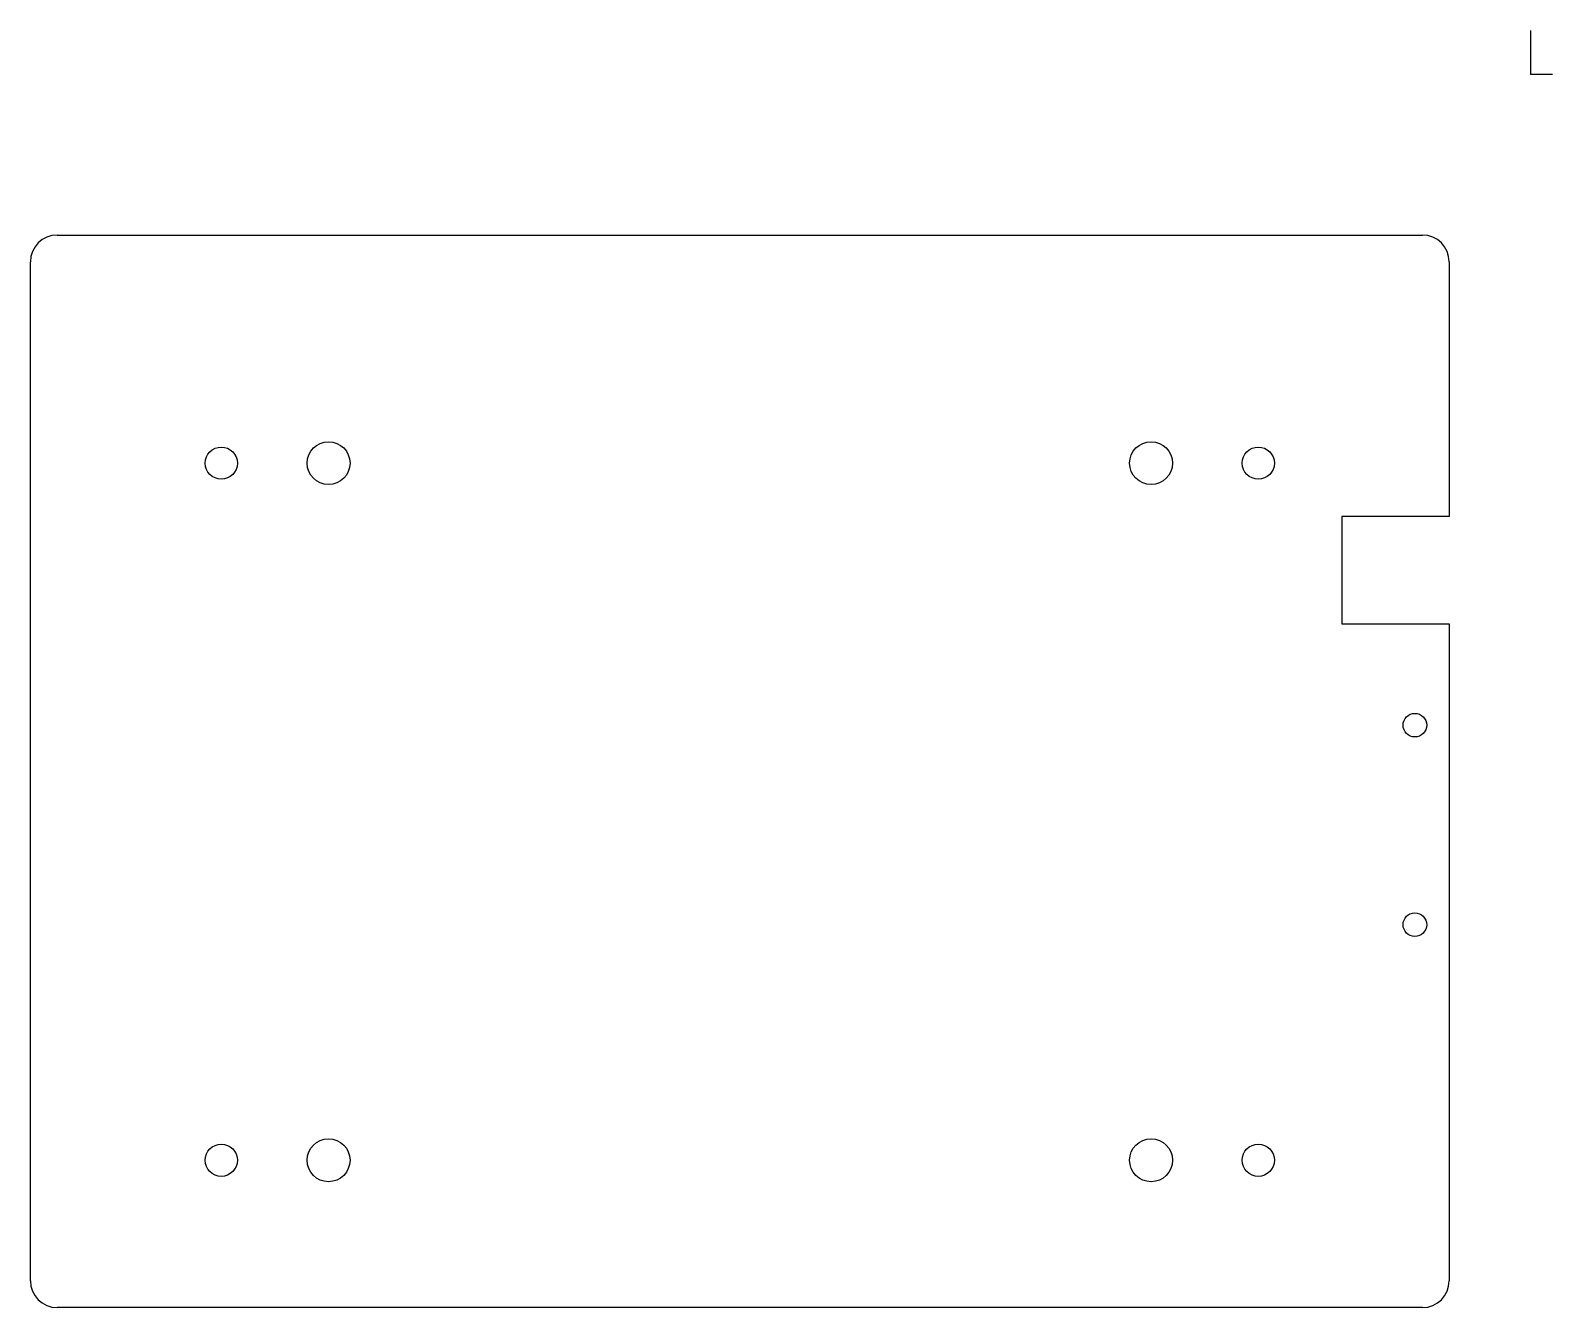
# Model space of a CAD drawing. Header units: millimetres. Extents: x -280 to 4, y -230 to 8.
import ezdxf

# ---------------------------------------------------------------- set-up
doc = ezdxf.new("R2010")
doc.units = ezdxf.units.MM
doc.header["$PDSIZE"] = -1

msp = doc.modelspace()

# ---------------------------------------------------------------- linework, layer by layer
at = {"color": 7, "linetype": 'Continuous'}
for q in [(0, 8.16), (4.08, 0)]:
    msp.add_line((0, 0), q, dxfattribs=at)
at = {"color": 7, "linetype": 'Continuous', "lineweight": 25}
for p, q in [((-274.8, -30), (-20.2, -30)), ((-279.8, -225), (-279.8, -35)), ((-15.2, -35), (-15.2, -82.5)), ((-15.2, -82.5), (-35.2, -82.5)), ((-35.2, -82.5), (-35.2, -102.5)), ((-35.2, -102.5), (-15.2, -102.5)), ((-15.2, -102.5), (-15.2, -225)), ((-20.2, -230), (-274.8, -230))]:
    msp.add_line(p, q, dxfattribs=at)
for centre, radius in [((-244.2, -72.53), 3), ((-224.2, -72.53), 4), ((-70.8, -72.53), 4), ((-50.8, -72.53), 3), ((-21.6, -121.4), 2.2), ((-21.6, -158.6), 2.2), ((-224.2, -202.53), 4), ((-70.8, -202.53), 4), ((-244.2, -202.53), 3), ((-50.8, -202.53), 3)]:
    msp.add_circle(centre, radius, dxfattribs=at)
for centre, start, end in [((-274.8, -35), 90, 180), ((-20.2, -35), 0, 90), ((-274.8, -225), 180, 270), ((-20.2, -225), 270, 0)]:
    msp.add_arc(centre, 5, start, end, dxfattribs=at)
at = {"color": 7, "linetype": 'Continuous'}
msp.add_point((0, 0), dxfattribs=at)

doc.saveas('drawing.dxf')
